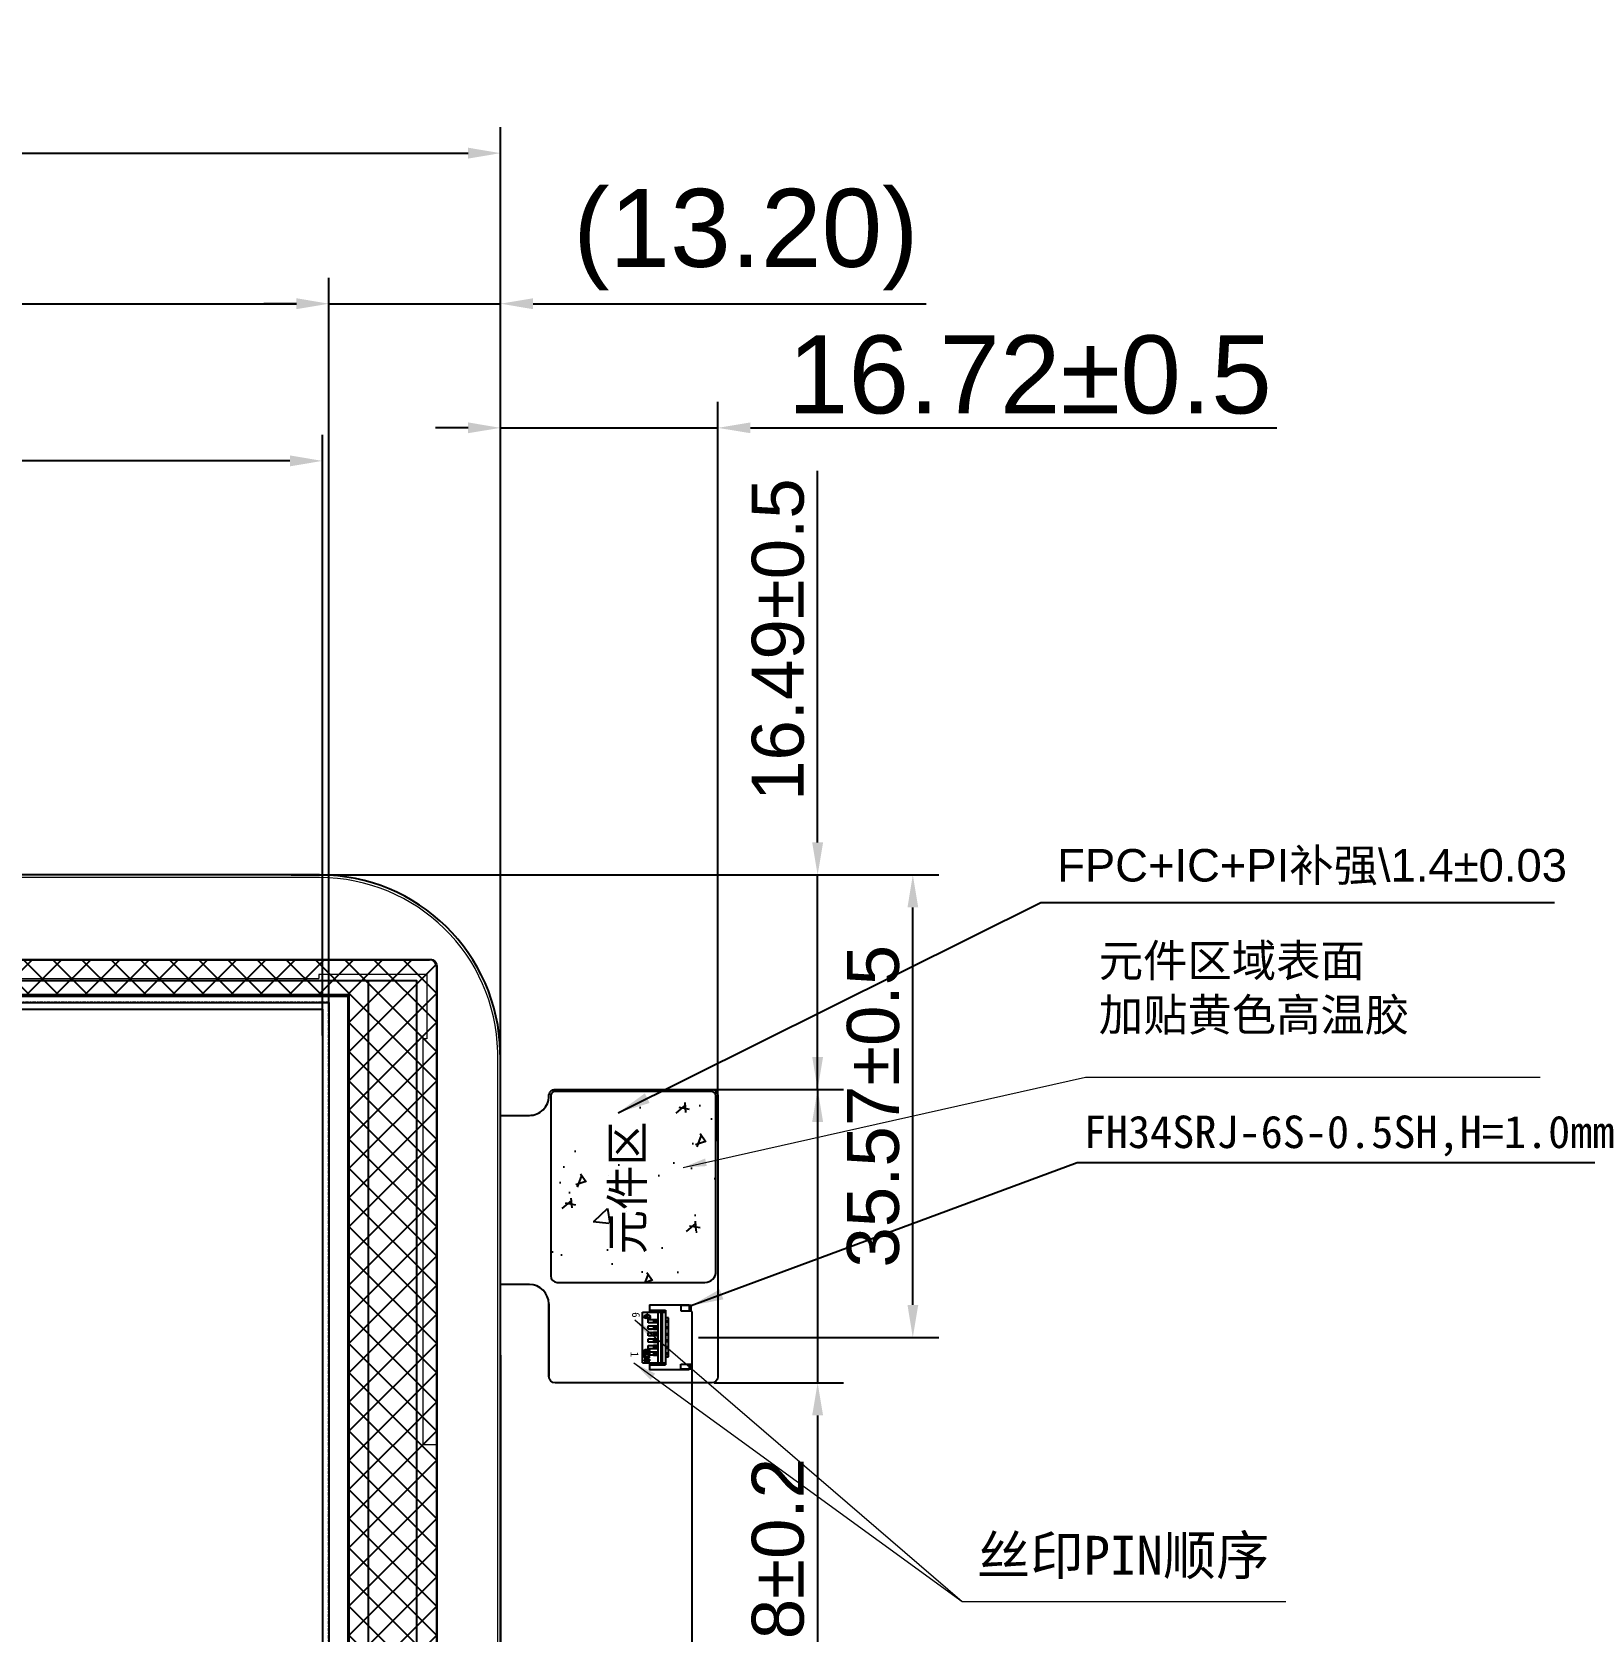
# Model space of a CAD drawing. Header units: millimetres. Extents: x 20905 to 43117, y -15595 to -5301.
# Drawn here: x 26093 to 26212.4, y -15048.1 to -14925.1 of the extents above; entities that cross this region are included whole.
import ezdxf

# ---------------------------------------------------------------- set-up
doc = ezdxf.new("R2010")
doc.units = ezdxf.units.MM
doc.header["$LTSCALE"] = 0.2
doc.header["$PDMODE"] = 35
doc.linetypes.add('CENTER', pattern=[2, 1.25, -0.25, 0.25, -0.25])
for name, color, linetype in [('DIM', 4, 'Continuous'), ('FPC', 32, 'Continuous'), ('LCM', 5, 'Continuous'), ('LENS', 6, 'Continuous'), ('tape', 62, 'Continuous'), ('保护膜', 3, 'Continuous'), ('元件', 1, 'Continuous')]:
    doc.layers.add(name, color=color, linetype=linetype)
doc.layers.add('HOU', color=7, linetype='Continuous', lineweight=13)
doc.styles.get("Standard").update_dxf_attribs({"font": 'simhei.ttf'})
doc.styles.add('TXT', font='arial.ttf', dxfattribs={"height": 3.5})
doc.styles.add('宋体', font='arial.ttf')
doc.dimstyles.new('D3.0', dxfattribs={"dimtxt": 3, "dimasz": 1.8, "dimexe": 1.2, "dimexo": 1.2, "dimgap": 1.2, "dimtad": 0, "dimzin": 1, "dimdsep": 46, "dimtxsty": '宋体', "dimcen": 0, "dimclrd": 3, "dimclre": 3, "dimclrt": 3, "dimadec": 0, "dimazin": 0, "dimtfac": 1, "dimtmove": 0, "dimatfit": 3, "dimfxl": 1, "dimlwd": 5, "dimlwe": 5, "dimarcsym": 0})
doc.dimstyles.get("Standard").update_dxf_attribs({"dimtxt": 4, "dimasz": 2.5, "dimexe": 1, "dimexo": 1, "dimtad": 1, "dimdsep": 46, "dimtxsty": '宋体', "dimcen": 0.09, "dimclrd": 256, "dimclre": 256, "dimclrt": 256, "dimadec": 0, "dimazin": 0, "dimtp": 0.005, "dimtm": 0.005, "dimtfac": 1, "dimtofl": 0, "dimtmove": 0, "dimatfit": 3, "dimfxl": 1, "dimtolj": 1, "dimlwd": -1, "dimlwe": -1, "dimarcsym": 0})
doc.dimstyles.new('STANDARD$0', dxfattribs={"dimtxt": 1.8, "dimasz": 2, "dimexe": 0.5, "dimexo": 0.6, "dimgap": 0.3, "dimtad": 0, "dimzin": 9, "dimdsep": 46, "dimtxsty": 'TXT', "dimcen": -2, "dimclrd": 256, "dimclre": 256, "dimclrt": 256, "dimadec": 1, "dimazin": 2, "dimtp": 0.2, "dimtm": 0.2, "dimtfac": 0.5, "dimtmove": 0, "dimatfit": 3, "dimfxl": 1, "dimtolj": 2, "dimarcsym": 0})

# ---------------------------------------------------------------- blocks, each defined once
blk = doc.blocks.new('*D173')
at = {"layer": 'Defpoints', "color": 0}
for p in [(26128.99, -14934.37), (25885.02, -15005.7), (26128.99, -15006.96)]:
    blk.add_point(p, dxfattribs=at)
at = {"layer": 'DIM', "lineweight": -2}
for p, q in [((25885.02, -15005.2), (25885.02, -14932.37)), ((26128.99, -15006.46), (26128.99, -14932.37)), ((25887.52, -14934.37), (26126.49, -14934.37))]:
    blk.add_line(p, q, dxfattribs=at)
at = {"layer": 'DIM'}
for points in [[(25887.52, -14933.95), (25887.52, -14934.79), (25885.02, -14934.37)], [(26126.49, -14933.95), (26126.49, -14934.79), (26128.99, -14934.37)]]:
    blk.add_solid(points, dxfattribs=at)
at = {"layer": 'DIM', "color": 1, "insert": (26006.94, -14925.37), "char_height": 6, "attachment_point": 2, "line_spacing_factor": 0.9, "style": '宋体'}
blk.add_mtext('\\A2;243.97%%P0.1(LENS OD)', dxfattribs=at)
blk = doc.blocks.new('*D204')
at = {"layer": 'Defpoints', "color": 0}
for p in [(26115.79, -14945.95), (25898.22, -14999.7), (26115.79, -14999.7)]:
    blk.add_point(p, dxfattribs=at)
at = {"layer": 'DIM', "lineweight": -2}
for p, q in [((25898.22, -14999.2), (25898.22, -14943.95)), ((26115.79, -14999.2), (26115.79, -14943.95)), ((25900.72, -14945.95), (26113.29, -14945.95))]:
    blk.add_line(p, q, dxfattribs=at)
at = {"layer": 'DIM'}
for points in [[(25900.72, -14945.53), (25900.72, -14946.37), (25898.22, -14945.95)], [(26113.29, -14945.53), (26113.29, -14946.37), (26115.79, -14945.95)]]:
    blk.add_solid(points, dxfattribs=at)
at = {"layer": 'DIM', "insert": (26007, -14941.02), "char_height": 6, "attachment_point": 5, "style": '宋体'}
blk.add_mtext('\\A2;217.58%%P0.2(LENS VA)', dxfattribs=at)
blk = doc.blocks.new('AUDIT_I_220730101107-2')
at = {"layer": 'FPC'}
h = blk.add_hatch(dxfattribs=at)
h.set_pattern_fill('AR-CONC', color=256, scale=0.05, style=0)
h.set_pattern_definition([(50, (-29004.0766, -694.529), (9.1092334, -0.7969543), [0.9525, -10.4775]), (355, (-29004.077, -694.529), (-1.7621413, 9.552832), [0.762, -8.382]), (100.451, (-29003.3175, -694.595), (7.347125, 8.7558344), [0.8095, -8.9045]), (46.1842, (-29004.077, -691.989), (13.553952, -2.1021164), [1.42875, -15.71625]), (96.6356, (-29002.947, -692.164), (11.870212, 12.371278), [1.21425, -13.35675]), (351.184, (-29004.077, -691.989), (11.87023, 12.371256), [1.143, -12.573]), (21, (-29002.8066, -692.624), (7.580744, -5.113276), [0.9525, -10.4775]), (326, (-29002.807, -692.624), (3.0901014, 9.2093983), [0.762, -8.382]), (71.4514, (-29002.175, -693.05), (10.6708245, 4.096143), [0.8095, -8.9045]), (37.5, (-29004.0766, -694.5287), (0.15443016, 4.22775194), [0, -8.2804, 0, -8.509, 0, -8.41375]), (7.5, (-29004.0766, -694.5287), (3.3409831, 5.00902874), [0, -4.8514, 0, -8.0899, 0, -3.20675]), (327.5, (-29006.9087, -694.5287), (6.77952976, -0.2864372), [0, -3.175, 0, -9.906, 0, -13.1445]), (317.5, (-29008.179, -694.529), (7.4064591, 1.2713246), [0, -4.1275, 0, -6.5786, 0, -9.3345])])
edge = h.paths.add_edge_path()
edge.add_line((11.54, -8.07), (-1.96, -8.07))
edge.add_arc((-1.96, -7.72), 0.35, 180, 270, ccw=False)
edge.add_line((-2.31, -7.72), (-2.31, 4.28))
edge.add_arc((-1.96, 4.28), 0.35, 89.9871, 180, ccw=False)
edge.add_arc((-1.96, 6.28), 1.65, 269.9871, 270)
edge.add_line((-1.96, 4.63), (11.89, 4.63))
edge.add_arc((11.89, 4.13), 0.5, 0, 90, ccw=False)
edge.add_line((12.39, 4.13), (12.39, -7.22))
edge.add_arc((11.54, -7.22), 0.85, 270, 360, ccw=False)
blk = doc.blocks.new('Z$W@#3A296A24')
at = {"color": 7, "linetype": 'Continuous'}
for p, q in [((3.6, 5), (0.55, 5)), ((0.55, 4.44), (0.55, 5)), ((3.6, 4.6), (3.6, 5)), ((0, 4.44), (1.78, 4.44)), ((0, 4.44), (0, 0.56)), ((0.18, 4.06), (0.11, 4)), ((0.11, 3.77), (0.11, 4)), ((0.11, 3.77), (0.14, 3.75)), ((0.14, 3.75), (0.11, 3.73)), ((0.11, 3.51), (0.11, 3.73)), ((0.12, 4.29), (0.56, 4.29)), ((0.12, 4.23), (0.12, 4.29)), ((0.45, 4.23), (0.12, 4.23)), ((0.45, 4.23), (0.18, 4.06)), ((0.22, 3.95), (0.25, 3.98)), ((0.22, 3.95), (0.22, 3.82)), ((0.25, 3.79), (0.22, 3.82)), ((0.22, 3.68), (0.25, 3.71)), ((0.56, 3.98), (0.25, 3.98)), ((0.25, 3.79), (0.43, 3.79)), ((0.43, 3.71), (0.25, 3.71)), ((0.3, 4.06), (0.56, 4.23)), ((0.3, 4.06), (0.5, 4.06)), ((0.46, 3.82), (0.43, 3.79)), ((0.43, 3.71), (0.46, 3.68)), ((0.46, 3.95), (0.51, 3.95)), ((0.46, 3.82), (0.46, 3.95)), ((0.56, 4), (0.5, 4.06)), ((0.56, 3.89), (0.51, 3.95)), ((0.54, 3.75), (0.56, 3.77)), ((0.56, 3.73), (0.54, 3.75)), ((0.55, 4.6), (1.78, 4.6)), ((0.55, 4.57), (0.7, 4.47)), ((0.56, 4.29), (0.56, 4.23)), ((0.56, 4), (0.56, 3.98)), ((0.56, 3.89), (0.56, 3.77)), ((0.56, 3.73), (0.56, 3.51)), ((0.7, 4.47), (1.78, 4.47)), ((0.7, 4.47), (0.7, 4.44)), ((0.85, 3.86), (1.18, 3.86)), ((0.85, 3.62), (0.85, 3.86)), ((0.85, 3.79), (1.18, 3.79)), ((0.9, 4.44), (0.9, 4.47)), ((0.9, 3.79), (0.9, 3.86)), ((0.91, 3.69), (0.91, 3.79)), ((0.93, 3.79), (0.93, 3.86)), ((1.05, 3.81), (0.98, 3.86)), ((1.01, 3.69), (1.01, 3.79)), ((1.05, 3.81), (1.18, 3.81)), ((1.08, 3.69), (1.08, 3.79)), ((1.18, 0.53), (1.18, 4.47)), ((1.23, 4.44), (1.23, 4.47)), ((1.34, 4.44), (1.48, 4.52)), ((1.34, 4.44), (1.34, 4.47)), ((1.43, 4.44), (1.43, 0.56)), ((1.53, 4.52), (1.48, 4.52)), ((1.53, 4.52), (1.64, 4.44)), ((1.53, 4.44), (1.53, 0.56)), ((1.78, 0.4), (1.78, 4.6)), ((1.78, 4), (2, 4)), ((1.78, 3.81), (2, 3.81)), ((2, 3.79), (1.78, 3.79)), ((2, 4), (2, 1)), ((3.73, 4.76), (3.6, 4.76)), ((3.6, 4.61), (3.73, 4.61)), ((3.7, 4.6), (3.6, 4.6)), ((3.7, 4.6), (3.8, 4.5)), ((3.72, 4.61), (3.72, 4.76)), ((3.73, 4.76), (3.73, 4.61)), ((3.8, 0.5), (3.8, 4.5)), ((0.11, 3.51), (0.18, 3.45)), ((0.5, 3.45), (0.18, 3.45)), ((0.22, 3.56), (0.22, 3.68)), ((0.25, 3.52), (0.22, 3.56)), ((0.25, 3.52), (0.43, 3.52)), ((0.46, 3.56), (0.43, 3.52)), ((0.46, 3.56), (0.46, 3.68)), ((0.5, 3.45), (0.56, 3.51)), ((0.85, 3.69), (1.18, 3.69)), ((0.85, 3.62), (1.18, 3.62)), ((0.85, 3.36), (1.18, 3.36)), ((0.85, 3.12), (0.85, 3.36)), ((0.85, 3.29), (1.18, 3.29)), ((0.85, 3.19), (1.18, 3.19)), ((1.18, 3.12), (0.85, 3.12)), ((0.85, 2.86), (1.18, 2.86)), ((0.85, 2.62), (0.85, 2.86)), ((0.85, 2.79), (1.18, 2.79)), ((0.85, 2.69), (1.18, 2.69)), ((1.18, 2.62), (0.85, 2.62)), ((0.9, 3.62), (0.9, 3.69)), ((0.9, 3.29), (0.9, 3.36)), ((0.9, 3.12), (0.9, 3.19)), ((0.9, 2.79), (0.9, 2.86)), ((0.9, 2.62), (0.9, 2.69)), ((0.91, 3.29), (0.91, 3.19)), ((0.91, 2.69), (0.91, 2.79)), ((0.93, 3.62), (0.93, 3.69)), ((0.93, 3.29), (0.93, 3.36)), ((0.93, 3.12), (0.93, 3.19)), ((0.93, 2.79), (0.93, 2.86)), ((0.93, 2.62), (0.93, 2.69)), ((0.95, 3.62), (1.05, 3.69)), ((0.95, 3.12), (1.05, 3.19)), ((0.95, 2.62), (1.05, 2.69)), ((1.05, 3.31), (0.98, 3.36)), ((1.05, 2.81), (0.98, 2.86)), ((1.01, 3.19), (1.01, 3.29)), ((1.01, 2.79), (1.01, 2.69)), ((1.05, 3.31), (1.18, 3.31)), ((1.05, 2.81), (1.18, 2.81)), ((1.08, 3.19), (1.08, 3.29)), ((1.08, 2.79), (1.08, 2.69)), ((1.78, 3.69), (2, 3.69)), ((1.78, 3.31), (2, 3.31)), ((2, 3.29), (1.78, 3.29)), ((1.78, 3.19), (2, 3.19)), ((1.78, 2.81), (2, 2.81)), ((2, 2.79), (1.78, 2.79)), ((1.78, 2.69), (2, 2.69)), ((0.85, 2.36), (1.18, 2.36)), ((0.85, 2.12), (0.85, 2.36)), ((0.85, 2.29), (1.18, 2.29)), ((0.85, 2.19), (1.18, 2.19)), ((1.18, 2.12), (0.85, 2.12)), ((0.85, 1.86), (1.18, 1.86)), ((0.85, 1.62), (0.85, 1.86)), ((0.85, 1.79), (1.18, 1.79)), ((0.85, 1.69), (1.18, 1.69)), ((1.18, 1.62), (0.85, 1.62)), ((1.18, 1.36), (0.85, 1.36)), ((0.85, 1.12), (0.85, 1.36)), ((0.85, 1.29), (1.18, 1.29)), ((0.9, 2.29), (0.9, 2.36)), ((0.9, 2.12), (0.9, 2.19)), ((0.9, 1.79), (0.9, 1.86)), ((0.9, 1.62), (0.9, 1.69)), ((0.9, 1.29), (0.9, 1.36)), ((0.91, 2.19), (0.91, 2.29)), ((0.91, 1.79), (0.91, 1.69)), ((0.91, 1.19), (0.91, 1.29)), ((0.93, 2.36), (0.93, 2.29)), ((0.93, 2.19), (0.93, 2.12)), ((0.93, 1.79), (0.93, 1.86)), ((0.93, 1.62), (0.93, 1.69)), ((0.93, 1.36), (0.93, 1.29)), ((0.95, 2.12), (1.05, 2.19)), ((0.95, 1.62), (1.05, 1.69)), ((1.05, 2.31), (0.98, 2.36)), ((1.05, 1.81), (0.98, 1.86)), ((1.05, 1.31), (0.98, 1.36)), ((1.01, 2.19), (1.01, 2.29)), ((1.01, 1.69), (1.01, 1.79)), ((1.01, 1.29), (1.01, 1.19)), ((1.18, 2.31), (1.05, 2.31)), ((1.18, 1.81), (1.05, 1.81)), ((1.18, 1.31), (1.05, 1.31)), ((1.08, 2.19), (1.08, 2.29)), ((1.08, 1.69), (1.08, 1.79)), ((1.08, 1.29), (1.08, 1.19)), ((2, 2.31), (1.78, 2.31)), ((2, 2.29), (1.78, 2.29)), ((1.78, 2.19), (2, 2.19)), ((2, 1.81), (1.78, 1.81)), ((2, 1.79), (1.78, 1.79)), ((1.78, 1.69), (2, 1.69)), ((2, 1.31), (1.78, 1.31)), ((2, 1.29), (1.78, 1.29)), ((0, 0.56), (1.78, 0.56)), ((0.16, 0.97), (0.15, 0.93)), ((0.15, 0.89), (0.15, 0.93)), ((0.15, 0.89), (0.16, 0.84)), ((0.19, 1.02), (0.16, 0.97)), ((0.16, 0.84), (0.19, 0.8)), ((0.23, 1.05), (0.19, 1.02)), ((0.19, 0.8), (0.23, 0.77)), ((0.2, 0.94), (0.21, 0.96)), ((0.2, 0.94), (0.2, 0.88)), ((0.21, 0.85), (0.2, 0.88)), ((0.21, 0.96), (0.23, 0.99)), ((0.23, 0.82), (0.21, 0.85)), ((0.26, 1.06), (0.23, 1.05)), ((0.23, 0.99), (0.26, 1.01)), ((0.26, 0.81), (0.23, 0.82)), ((0.23, 0.77), (0.27, 0.75)), ((0.26, 1.06), (0.26, 1.01)), ((0.28, 0.8), (0.26, 0.81)), ((0.27, 0.75), (0.34, 0.74)), ((0.34, 0.79), (0.28, 0.8)), ((0.32, 0.98), (0.31, 0.94)), ((0.31, 0.89), (0.31, 0.94)), ((0.31, 0.89), (0.32, 0.84)), ((0.35, 1.03), (0.32, 0.98)), ((0.32, 0.84), (0.36, 0.79)), ((0.34, 0.79), (0.36, 0.79)), ((0.41, 0.74), (0.34, 0.74)), ((0.38, 1.06), (0.35, 1.03)), ((0.36, 0.95), (0.37, 0.97)), ((0.36, 0.95), (0.36, 0.88)), ((0.37, 0.85), (0.36, 0.88)), ((0.37, 0.97), (0.39, 1)), ((0.39, 0.82), (0.37, 0.85)), ((0.43, 1.08), (0.38, 1.06)), ((0.39, 1), (0.41, 1.02)), ((0.41, 0.81), (0.39, 0.82)), ((0.41, 1.02), (0.44, 1.03)), ((0.44, 0.8), (0.41, 0.81)), ((0.41, 0.74), (0.48, 0.75)), ((0.43, 1.08), (0.48, 1.08)), ((0.47, 1.03), (0.44, 1.03)), ((0.44, 0.8), (0.47, 0.8)), ((0.47, 1.03), (0.49, 1.02)), ((0.49, 0.81), (0.47, 0.8)), ((0.52, 1.06), (0.48, 1.08)), ((0.48, 0.75), (0.52, 0.77)), ((0.49, 1.02), (0.52, 1)), ((0.52, 0.82), (0.49, 0.81)), ((0.56, 1.03), (0.52, 1.06)), ((0.52, 1), (0.54, 0.97)), ((0.54, 0.85), (0.52, 0.82)), ((0.52, 0.77), (0.56, 0.8)), ((0.54, 0.97), (0.55, 0.95)), ((0.55, 0.88), (0.54, 0.85)), ((0.55, 0.88), (0.55, 0.95)), ((0.55, 0), (0.55, 0.56)), ((0.7, 0.53), (0.55, 0.43)), ((0.55, 0.4), (1.78, 0.4)), ((0.59, 0.98), (0.56, 1.03)), ((0.56, 0.8), (0.59, 0.84)), ((0.6, 0.94), (0.59, 0.98)), ((0.59, 0.84), (0.6, 0.89)), ((0.6, 0.94), (0.6, 0.89)), ((0.7, 0.56), (0.7, 0.53)), ((1.78, 0.53), (0.7, 0.53)), ((0.85, 1.19), (1.18, 1.19)), ((0.85, 1.12), (1.18, 1.12)), ((0.9, 1.12), (0.9, 1.19)), ((0.9, 0.53), (0.9, 0.56)), ((0.93, 1.19), (0.93, 1.12)), ((0.95, 1.12), (1.05, 1.19)), ((1.23, 0.53), (1.23, 0.56)), ((1.34, 0.56), (1.48, 0.48)), ((1.34, 0.53), (1.34, 0.56)), ((1.48, 0.48), (1.53, 0.48)), ((1.53, 0.48), (1.64, 0.56)), ((1.78, 1.19), (2, 1.19)), ((2, 1), (1.78, 1)), ((3.6, 0.4), (3.7, 0.4)), ((3.6, 0), (3.6, 0.4)), ((3.73, 0.39), (3.6, 0.39)), ((3.6, 0.24), (3.73, 0.24)), ((3.8, 0.5), (3.7, 0.4)), ((3.72, 0.24), (3.72, 0.39)), ((3.73, 0.39), (3.73, 0.24)), ((0.55, 0), (3.6, 0))]:
    blk.add_line(p, q, dxfattribs=at)
at = {"color": 4, "linetype": 'Continuous'}
for p, q in [((3.74, 4.95), (2.94, 4.95)), ((2.94, 4.95), (2.94, 4.55)), ((3.74, 4.55), (3.74, 4.95)), ((1.18, 3.87), (0.44, 3.87)), ((0.44, 3.87), (0.44, 3.61)), ((2.94, 4.55), (3.74, 4.55)), ((0.44, 3.61), (1.18, 3.61)), ((1.18, 3.37), (0.44, 3.37)), ((0.44, 3.37), (0.44, 3.11)), ((0.44, 3.11), (1.18, 3.11)), ((1.18, 2.87), (0.44, 2.87)), ((0.44, 2.87), (0.44, 2.61)), ((0.44, 2.61), (1.18, 2.61)), ((1.18, 2.37), (0.44, 2.37)), ((0.44, 2.37), (0.44, 2.11)), ((0.44, 2.11), (1.18, 2.11)), ((1.18, 1.87), (0.44, 1.87)), ((0.44, 1.87), (0.44, 1.61)), ((0.44, 1.61), (1.18, 1.61)), ((1.18, 1.37), (0.44, 1.37)), ((0.44, 1.37), (0.44, 1.11)), ((0.44, 1.11), (1.18, 1.11)), ((2.94, 0.45), (3.74, 0.45)), ((2.94, 0.05), (2.94, 0.45)), ((3.74, 0.05), (2.94, 0.05)), ((3.74, 0.45), (3.74, 0.05))]:
    blk.add_line(p, q, dxfattribs=at)
blk = doc.blocks.new('*D206')
at = {"layer": 'Defpoints', "color": 0}
for p in [(26128.99, -14955.5), (26128.99, -15006.28), (26145.71, -15010.87)]:
    blk.add_point(p, dxfattribs=at)
at = {"layer": 'DIM', "lineweight": -2}
for p, q in [((26128.99, -15005.78), (26128.99, -14953.5)), ((26145.71, -15010.37), (26145.71, -14953.5)), ((26126.49, -14955.5), (26123.99, -14955.5)), ((26128.99, -14955.5), (26145.71, -14955.5)), ((26148.21, -14955.5), (26188.69, -14955.5))]:
    blk.add_line(p, q, dxfattribs=at)
at = {"layer": 'DIM'}
for points in [[(26126.49, -14955.08), (26126.49, -14955.91), (26128.99, -14955.5)], [(26148.21, -14955.08), (26148.21, -14955.91), (26145.71, -14955.5)]]:
    blk.add_solid(points, dxfattribs=at)
at = {"layer": 'DIM', "insert": (26169.7, -14951.43), "char_height": 6, "attachment_point": 5, "style": '宋体'}
blk.add_mtext('\\A2;16.72%%P0.5', dxfattribs=at)
blk = doc.blocks.new('*D207')
at = {"layer": 'Defpoints', "color": 0}
for p in [(26112.39, -14989.89), (26133.96, -15006.38), (26153.38, -15006.38)]:
    blk.add_point(p, dxfattribs=at)
at = {"layer": 'DIM', "lineweight": -2}
for p, q in [((26153.38, -14987.39), (26153.38, -14958.8)), ((26112.89, -14989.89), (26155.38, -14989.89)), ((26153.38, -15006.38), (26153.38, -14989.89)), ((26134.46, -15006.38), (26155.38, -15006.38)), ((26153.38, -15008.88), (26153.38, -15011.38))]:
    blk.add_line(p, q, dxfattribs=at)
at = {"layer": 'DIM'}
for points in [[(26152.96, -14987.39), (26153.8, -14987.39), (26153.38, -14989.89)], [(26152.96, -15008.88), (26153.8, -15008.88), (26153.38, -15006.38)]]:
    blk.add_solid(points, dxfattribs=at)
at = {"layer": 'DIM', "insert": (26150.34, -14971.79), "char_height": 6, "attachment_point": 5, "rotation": 90, "style": '宋体'}
blk.add_mtext('\\A2;{\\H0.66667x;16.49%%P0.5}', dxfattribs=at)
blk = doc.blocks.new('*D182')
at = {"layer": 'Defpoints', "color": 0}
for p in [(26144.92, -15006.38), (26144.92, -15028.96), (26153.38, -15028.96)]:
    blk.add_point(p, dxfattribs=at)
at = {"layer": 'DIM', "lineweight": -2}
for p, q in [((26153.38, -15003.88), (26153.38, -15001.38)), ((26145.42, -15006.38), (26155.38, -15006.38)), ((26153.38, -15006.38), (26153.38, -15028.96)), ((26145.42, -15028.96), (26155.38, -15028.96)), ((26153.38, -15031.46), (26153.38, -15060.32))]:
    blk.add_line(p, q, dxfattribs=at)
at = {"layer": 'DIM'}
for points in [[(26152.96, -15003.88), (26153.8, -15003.88), (26153.38, -15006.38)], [(26152.96, -15031.46), (26153.8, -15031.46), (26153.38, -15028.96)]]:
    blk.add_solid(points, dxfattribs=at)
at = {"layer": 'DIM', "insert": (26150.34, -15047.14), "char_height": 6, "attachment_point": 5, "rotation": 90, "style": '宋体'}
blk.add_mtext('\\A2;{\\H0.66667x;22.58%%P0.2}', dxfattribs=at)
blk = doc.blocks.new('*D209')
at = {"layer": 'Defpoints', "color": 0}
for p in [(26143.71, -15025.46), (26128.99, -15026.32), (26128.99, -15069.27)]:
    blk.add_point(p, dxfattribs=at)
at = {"layer": 'DIM', "lineweight": -2}
for p, q in [((26143.71, -15025.96), (26143.71, -15071.27)), ((26128.99, -15026.82), (26128.99, -15071.27)), ((26126.49, -15069.27), (26123.99, -15069.27)), ((26128.99, -15069.27), (26143.71, -15069.27)), ((26146.21, -15069.27), (26174.69, -15069.27))]:
    blk.add_line(p, q, dxfattribs=at)
at = {"layer": 'DIM'}
for points in [[(26126.49, -15068.85), (26126.49, -15069.69), (26128.99, -15069.27)], [(26146.21, -15068.85), (26146.21, -15069.69), (26143.71, -15069.27)]]:
    blk.add_solid(points, dxfattribs=at)
at = {"layer": 'DIM', "insert": (26161.7, -15066.23), "char_height": 6, "attachment_point": 5, "style": '宋体'}
blk.add_mtext('\\A2;{\\H0.66667x;14.72%%P0.5}', dxfattribs=at)
blk = doc.blocks.new('*D183')
at = {"layer": 'Defpoints', "color": 0}
for p in [(26112.39, -14989.89), (26160.7, -14989.89), (26143.71, -15025.46)]:
    blk.add_point(p, dxfattribs=at)
at = {"layer": 'DIM', "lineweight": -2}
for p, q in [((26112.89, -14989.89), (26162.7, -14989.89)), ((26160.7, -15022.96), (26160.7, -14992.39)), ((26144.21, -15025.46), (26162.7, -15025.46))]:
    blk.add_line(p, q, dxfattribs=at)
at = {"layer": 'DIM'}
for points in [[(26160.29, -14992.39), (26161.12, -14992.39), (26160.7, -14989.89)], [(26160.29, -15022.96), (26161.12, -15022.96), (26160.7, -15025.46)]]:
    blk.add_solid(points, dxfattribs=at)
at = {"layer": 'DIM', "insert": (26157.66, -15007.68), "char_height": 6, "attachment_point": 5, "rotation": 90, "style": '宋体'}
blk.add_mtext('\\A2;{\\H0.66667x;35.57%%P0.5}', dxfattribs=at)
blk = doc.blocks.new('LCM')
at = {"layer": 'tape', "linetype": 'ByBlock'}
h = blk.add_hatch(dxfattribs=at)
h.set_pattern_fill('ANSI37', color=256, scale=0.5, style=0)
h.set_pattern_definition([(45, (-4594.2397, 2209.7575), (-1.122532, 1.122532), []), (135, (-4594.2397, 2209.7575), (-1.122532, -1.122532), [])])
edge = h.paths.add_edge_path()
edge.add_line((33.171, -226.368), (31.171, -225.368))
edge.add_line((31.171, -225.368), (-3.32, -225.368))
edge.add_arc((-3.32, -224.868), 0.5, 180, 270, ccw=False)
edge.add_line((-3.82, -224.868), (-3.82, 2.732))
edge.add_arc((-3.32, 2.732), 0.5, 90, 180, ccw=False)
edge.add_line((-3.32, 3.232), (138.68, 3.232))
edge.add_arc((138.68, 2.732), 0.5, 0, 90, ccw=False)
edge.add_line((139.18, 2.732), (139.18, -224.868))
edge.add_arc((138.68, -224.868), 0.5, -90, 0, ccw=False)
edge.add_line((138.68, -225.368), (85.386, -225.368))
edge.add_line((85.386, -225.368), (83.711, -226.368))
edge.add_line((83.711, -226.368), (33.171, -226.368))
h.paths.add_polyline_path([(-1.1, -218.64), (136.46, -218.64), (136.46, 1.1), (-1.1, 1.1)], flags=16)
at = {"layer": 'HOU', "linetype": 'ByBlock'}
for p, q in [((139.13, 2.682), (139.13, -224.818)), ((137.71, -2.8), (137.71, -216.3)), ((138.01, -216.3), (137.71, -216.3)), ((138.01, -224.6), (138.01, -216.3)), ((101.864, -224.3), (101.864, -225.318)), ((133.08, -224.3), (101.864, -224.3)), ((133.08, -224.6), (133.08, -224.3)), ((138.01, -224.6), (133.08, -224.6)), ((138.63, -225.318), (-3.27, -225.318))]:
    blk.add_line(p, q, dxfattribs=at)
blk.add_arc((138.63, -224.818), 0.5, 270, 0, dxfattribs=at)
at = {"layer": 'LCM', "linetype": 'ByBlock'}
blk.add_line((136.36, 1), (136.36, -217.576), dxfattribs=at)
for points in [[(-2.2, 2), (137.56, 2), (137.56, -223.8), (-2.2, -223.8)], [(137.56, -220.1), (-2.2, -220.1), (-2.2, 2), (137.56, 2)], [(-1, 1), (136.36, 1), (136.36, -218.54), (-1, -218.54)], [(0, 0), (135.36, 0), (135.36, -216.576), (0, -216.576)]]:
    blk.add_lwpolyline(points, close=True, dxfattribs=at)
at = {"layer": 'LCM', "linetype": 'CENTER'}
blk.add_lwpolyline([(-0.5, -217.076), (135.86, -217.076), (135.86, 0.5), (-0.5, 0.5)], close=True, dxfattribs=at)
at = {"layer": 'tape', "linetype": 'ByBlock'}
blk.add_lwpolyline([(33.171, -226.368), (31.171, -225.368), (-3.32, -225.368, -0.4142136), (-3.82, -224.868), (-3.82, 2.732, -0.4142136), (-3.32, 3.232), (138.68, 3.232, -0.4142136), (139.18, 2.732), (139.18, -224.868, -0.4142136), (138.68, -225.368), (85.386, -225.368), (85.386, -225.368), (83.711, -226.368)], format="xyb", close=True, dxfattribs=at)
blk.add_lwpolyline([(-1.1, -218.64), (136.46, -218.64), (136.46, 1.1), (-1.1, 1.1)], close=True, dxfattribs=at)
blk = doc.blocks.new('*D184')
at = {"layer": 'Defpoints', "color": 0}
for p in [(25898.72, -14958.04), (25898.72, -15002.74), (26115.29, -15002.74)]:
    blk.add_point(p, dxfattribs=at)
at = {"layer": 'DIM', "color": 3, "lineweight": -2}
for p, q in [((25898.72, -15002.24), (25898.72, -14956.04)), ((26115.29, -15002.24), (26115.29, -14956.04)), ((26112.79, -14958.04), (25901.22, -14958.04))]:
    blk.add_line(p, q, dxfattribs=at)
at = {"layer": 'DIM', "color": 3}
for points in [[(25901.22, -14957.62), (25901.22, -14958.46), (25898.72, -14958.04)], [(26112.79, -14957.62), (26112.79, -14958.46), (26115.29, -14958.04)]]:
    blk.add_solid(points, dxfattribs=at)
at = {"layer": 'DIM', "color": 3, "insert": (26007, -14953.11), "char_height": 6, "attachment_point": 5, "style": '宋体'}
blk.add_mtext('\\A2;216.58(LCD AA)', dxfattribs=at)
blk = doc.blocks.new('*D238')
at = {"layer": 'Defpoints', "color": 0}
for p in [(26128.99, -14945.95), (26115.79, -15000.89), (26128.99, -15006.96)]:
    blk.add_point(p, dxfattribs=at)
at = {"layer": 'DIM', "lineweight": -2}
for p, q in [((26115.79, -15000.39), (26115.79, -14943.95)), ((26128.99, -15006.46), (26128.99, -14943.95)), ((26113.29, -14945.95), (26110.79, -14945.95)), ((26115.79, -14945.95), (26128.99, -14945.95)), ((26131.49, -14945.95), (26161.74, -14945.95))]:
    blk.add_line(p, q, dxfattribs=at)
at = {"layer": 'DIM'}
for points in [[(26113.29, -14945.53), (26113.29, -14946.37), (26115.79, -14945.95)], [(26131.49, -14945.53), (26131.49, -14946.37), (26128.99, -14945.95)]]:
    blk.add_solid(points, dxfattribs=at)
at = {"layer": 'DIM', "insert": (26147.86, -14941.02), "char_height": 6, "attachment_point": 5, "style": '宋体'}
blk.add_mtext('\\A2;(13.20)', dxfattribs=at)

msp = doc.modelspace()

# ---------------------------------------------------------------- linework, layer by layer
at = {"layer": 'FPC'}
msp.add_line((26132.7068, -15022.883), (26132.7068, -15028.4635), dxfattribs=at)
msp.add_lwpolyline([(26128.9884, -15008.3835), (26131.2068, -15008.3835, 0.41427967), (26132.7068, -15006.8831, -0.41427967), (26133.2068, -15006.383), (26145.2068, -15006.383, -0.41421356), (26145.7068, -15006.883), (26145.7068, -15028.4635, -0.41421356), (26145.2068, -15028.9635), (26133.2068, -15028.9635, -0.41421356), (26132.7068, -15028.4635), (26132.7068, -15022.883, 0.41421356), (26131.2068, -15021.383), (26128.9884, -15021.383)], format="xyb", dxfattribs=at)
at = {"layer": 'FPC', "color": 0}
msp.add_lwpolyline([(26145.5568, -15020.383), (26145.5568, -15006.883, 0.41421356), (26145.2068, -15006.533), (26133.2068, -15006.533, 0.41427967), (26132.8568, -15006.8831, -0.00005643), (26132.8568, -15006.8835), (26132.8568, -15020.733, 0.41421356), (26133.3568, -15021.233), (26144.7068, -15021.233, 0.41421356)], format="xyb", close=True, dxfattribs=at)
at = {"layer": 'LENS', "linetype": 'Continuous'}
msp.add_lwpolyline([(26128.9884, -15128.5417), (26128.9884, -15005.2377), (26128.9879, -15005.0429), (26128.9871, -15004.8485, 0.00203432), (26128.9804, -15004.0755, 0.00197268), (26128.9708, -15003.5008, 0.40813886), (26115.0738, -14989.8897), (25898.9297, -14989.8897, 0.40813886)], format="xyb", dxfattribs=at)
msp.add_lwpolyline([(25898.2158, -14999.7031), (26115.7918, -14999.7031), (26115.7918, -15136.0631), (25898.2158, -15136.0631)], close=True, dxfattribs=at)
at = {"layer": '保护膜', "color": 3, "lineweight": 0}
msp.add_lwpolyline([(26128.7884, -15128.5414), (26128.7884, -15005.238), (26128.7879, -15005.0436), (26128.7871, -15004.8494, 0.00203432), (26128.7804, -15004.078, 0.00197268), (26128.7708, -15003.505, 0.40813886), (26115.0738, -14990.0897), (25898.9297, -14990.0897, 0.40813886)], format="xyb", dxfattribs=at)

# ---------------------------------------------------------------- block references
at = {"xscale": -1, "rotation": 180}
msp.add_blockref('Z$W@#3A296A24', (26139.9068, -15022.9635), dxfattribs=at)
at = {"layer": 'FPC', "color": 0, "xscale": -1, "rotation": 90}
msp.add_blockref('AUDIT_I_220730101107-2', (26137.4843, -15008.8442), dxfattribs=at)
at = {"layer": 'LCM', "rotation": 90}
msp.add_blockref('LCM', (25898.7158, -15135.5631), dxfattribs=at)

# ---------------------------------------------------------------- texts
at = {"char_height": 2.5, "attachment_point": 1, "style": '宋体'}
for s, insert, width in [('FPC+IC+PI{\\fSimSun|b0|i0|c134|p2;补强}\\\\1.4±0.03', (26171.8032, -14987.8947), 39.898738), ('{\\fSimSun|b0|i0|c134|p2;\\C0;FH34SRJ-6S-0.5SH,H=1.0mm}', (26173.85, -15008.3975), 42.750889)]:
    msp.add_mtext(s, dxfattribs=dict(at, insert=insert, width=width))
at = {"layer": 'DIM', "width": 36.009371, "attachment_point": 1, "style": '宋体'}
for s, insert, char_height in [('{\\fSimSun|b0|i0|c134|p2;\\C1;元件区域表面\\P加贴黄色高温胶}', (26175.0045, -14995.2236), 2.5), ('{\\fSimSun|b0|i0|c134|p2;\\C1;丝印PIN顺序}', (26165.6395, -15040.7184), 3)]:
    msp.add_mtext(s, dxfattribs=dict(at, insert=insert, char_height=char_height))
at = {"layer": 'FPC', "color": 6, "char_height": 0.6, "width": 0.367236, "attachment_point": 3, "rotation": 270}
for s, insert in [('6', (26139.7063, -15023.9276)), ('1', (26139.5987, -15026.9664))]:
    msp.add_mtext(s, dxfattribs=dict(at, insert=insert))
at = {"layer": '元件', "color": 0, "lineweight": 9, "insert": (26137.4843, -15008.8442), "char_height": 2.5, "width": 11.027006, "attachment_point": 3, "rotation": 90}
msp.add_mtext('元件区', dxfattribs=at)

# ---------------------------------------------------------------- dimensions: what is measured, and where the dimension line sits
at = {"layer": 'DIM'}
for base, p1, p2, text, override, picture, middle in [((26128.9884, -14934.3708), (25885.0151, -15005.6963), (26128.9884, -15006.9633), '<>%%P0.1(LENS OD)', {"dimtxt": 6, "dimasz": 2.5, "dimexe": 2, "dimexo": 0.5, "dimgap": 1, "dimtad": 1, "dimzin": 0, "dimtxsty": '宋体', "dimclrt": 1, "dimaunit": 1, "dimadec": 4, "dimatfit": 0, "dimtvp": 0.928571, "dimarcsym": 2}, '*D173', (26006.9403, -14934.3708)), ((26128.9884, -14955.4958), (26145.7068, -15010.8736), (26128.9884, -15006.2833), '<>%%P0.5', {"dimtxt": 6, "dimasz": 2.5, "dimexe": 2, "dimexo": 0.5, "dimgap": 1, "dimtad": 1, "dimzin": 0, "dimtxsty": '宋体', "dimaunit": 1, "dimadec": 4, "dimatfit": 0, "dimtvp": 0.928571, "dimarcsym": 2}, '*D206', (26169.6965, -14955.4958)), ((26128.9884, -15069.269), (26143.7068, -15025.4635), (26128.9884, -15026.3171), '{\\H0.66667x;<>%%P0.5}', {"dimtxt": 6, "dimasz": 2.5, "dimexe": 2, "dimexo": 0.5, "dimgap": 1, "dimtad": 1, "dimzin": 0, "dimtxsty": '宋体', "dimaunit": 1, "dimadec": 4, "dimatfit": 0, "dimtvp": 0.928571, "dimarcsym": 2}, '*D209', (26161.7, -15069.269))]:
    dim = msp.add_linear_dim(base=base, p1=p1, p2=p2, text=text, dimstyle='STANDARD$0', override=override, dxfattribs=at)
    dim.commit()
    dim.dimension.update_dxf_attribs({"geometry": picture, "text_midpoint": middle, "dimtype": 160})
for base, p1, p2, text, override, picture, middle in [((26115.7918, -14945.9505), (25898.2158, -14999.7031), (26115.7918, -14999.7031), '<>%%P0.2(LENS VA)', {"dimtxt": 6, "dimasz": 2.5, "dimexe": 2, "dimexo": 0.5, "dimgap": 1, "dimtad": 1, "dimzin": 0, "dimtxsty": '宋体', "dimaunit": 1, "dimadec": 4, "dimatfit": 0, "dimtvp": 0.928571, "dimarcsym": 2}, '*D204', (26007.0038, -14941.0174)), ((26128.9884, -14945.9509), (26115.7918, -15000.8944), (26128.9884, -15006.9633), '(<>)', {"dimtxt": 6, "dimasz": 2.5, "dimexe": 2, "dimexo": 0.5, "dimgap": 1, "dimtad": 1, "dimzin": 0, "dimtxsty": '宋体', "dimaunit": 1, "dimadec": 4, "dimatfit": 0, "dimtvp": 0.928571, "dimarcsym": 2}, '*D238', (26147.8622, -14941.0177)), ((25898.7158, -14958.0392), (26115.2918, -15002.7395), (25898.7158, -15002.7395), '<>(LCD AA)', {"dimtxt": 6, "dimasz": 2.5, "dimexe": 2, "dimexo": 0.5, "dimgap": 1, "dimtad": 1, "dimzin": 0, "dimtxsty": '宋体', "dimclrd": 3, "dimclre": 3, "dimclrt": 3, "dimaunit": 1, "dimadec": 4, "dimatfit": 0, "dimtvp": 0.928571, "dimarcsym": 2}, '*D184', (26007.0038, -14953.106))]:
    dim = msp.add_linear_dim(base=base, p1=p1, p2=p2, text=text, dimstyle='STANDARD$0', override=override, dxfattribs=at)
    dim.commit()
    dim.dimension.update_dxf_attribs({"geometry": picture, "text_midpoint": middle})
dim = msp.add_linear_dim(base=(26153.3796, -15006.383), p1=(26112.3936, -14989.8897), p2=(26133.9572, -15006.383), angle=90, text='{\\H0.66667x;<>%%P0.5}', dimstyle='STANDARD$0', override={"dimtxt": 6, "dimasz": 2.5, "dimexe": 2, "dimexo": 0.5, "dimgap": 1, "dimtad": 1, "dimzin": 0, "dimtxsty": '宋体', "dimaunit": 1, "dimadec": 4, "dimatfit": 0, "dimtvp": 0.928571, "dimarcsym": 2}, dxfattribs=at)
dim.commit()
dim.dimension.update_dxf_attribs({"geometry": '*D207', "text_midpoint": (26153.3796, -14971.7898), "dimtype": 160})
for base, p1, p2, text, picture, middle in [((26160.7029, -14989.8897), (26143.7068, -15025.4635), (26112.3936, -14989.8897), '{\\H0.66667x;<>%%P0.5}', '*D183', (26157.6592, -15007.6766)), ((26153.3796, -15028.9635), (26144.9184, -15006.383), (26144.9184, -15028.9635), '{\\H0.66667x;<>%%P0.2}', '*D182', (26150.3373, -15047.1436))]:
    dim = msp.add_linear_dim(base=base, p1=p1, p2=p2, angle=90, text=text, dimstyle='STANDARD$0', override={"dimtxt": 6, "dimasz": 2.5, "dimexe": 2, "dimexo": 0.5, "dimgap": 1, "dimtad": 1, "dimzin": 0, "dimtxsty": '宋体', "dimaunit": 1, "dimadec": 4, "dimatfit": 0, "dimtvp": 0.928571, "dimarcsym": 2}, dxfattribs=at)
    dim.commit()
    dim.dimension.update_dxf_attribs({"geometry": picture, "text_midpoint": middle})

# ---------------------------------------------------------------- leaders
for points in [[(26138.0331, -15008.1738), (26170.5511, -14992.0025), (26210.0492, -14992.0025)], [(26143.6468, -15023.0135), (26173.353, -15012.009), (26216.0464, -15012.009)]]:
    msp.add_leader(points, dimstyle='Standard', override={"dimgap": 0.625, "dimtad": 0, "dimfxl": 1.25, "dimarcsym": 1})
at = {"color": 2, "lineweight": 0}
for points in [[(26143.034, -15012.3851), (26173.9838, -15005.4334), (26208.9659, -15005.4334)], [(26139.312, -15024.1041), (26164.4902, -15045.7832)], [(26139.2555, -15027.4185), (26164.4902, -15045.7832), (26189.3964, -15045.7832)]]:
    msp.add_leader(points, dimstyle='D3.0', override={"dimtxt": 5, "dimdec": 1, "dimtol": 1, "dimtp": 0.2, "dimtm": 0.2, "dimlwd": 0, "dimlwe": 0}, dxfattribs=at)

doc.saveas('drawing.dxf')
